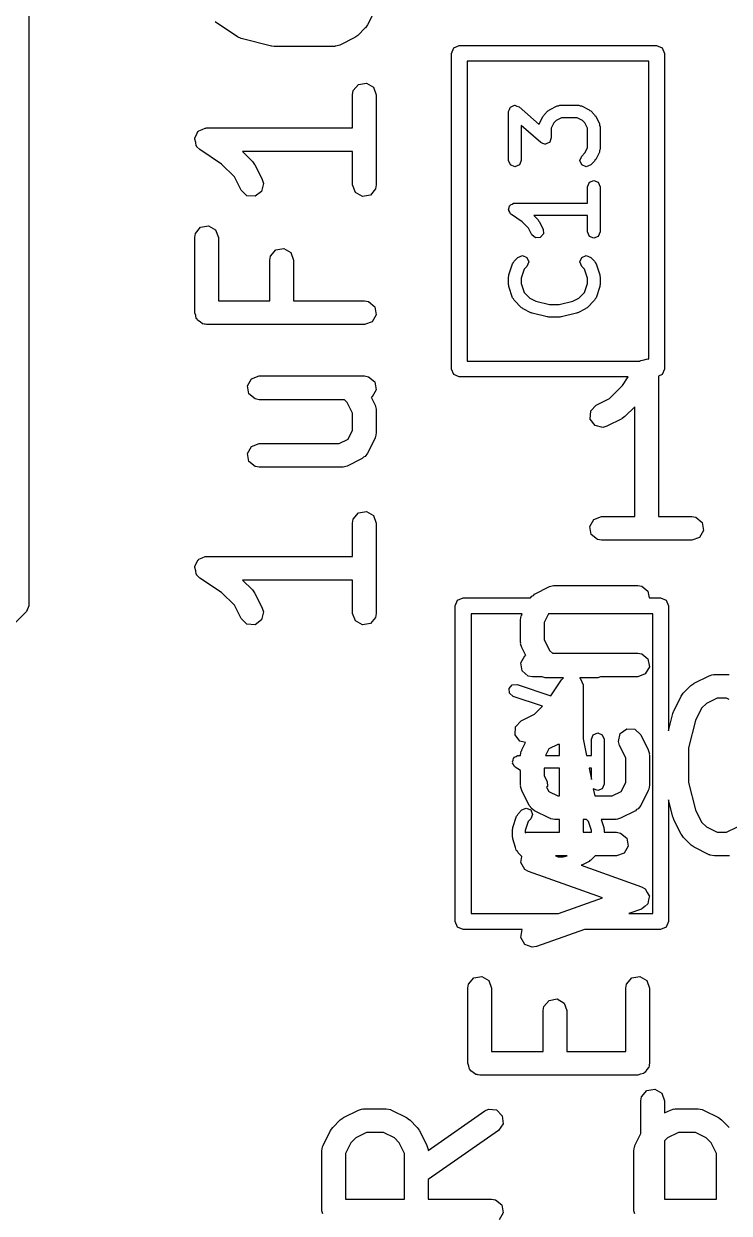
# Model space of a CAD drawing. Extents: x 1.92 to 4.61, y -4.26 to -2.08.
# Drawn here: x 2.6503 to 2.8262, y -3.4645 to -3.1678 of the extents above; entities that cross this region are included whole.
import ezdxf

# ---------------------------------------------------------------- set-up
doc = ezdxf.new("R2010")
doc.units = 0
doc.header["$MEASUREMENT"] = 0
doc.layers.add('BLACK', color=7, linetype='CONTINUOUS')

msp = doc.modelspace()

# ---------------------------------------------------------------- linework, layer by layer
at = {"layer": 'BLACK', "linetype": 'CONTINUOUS'}
for p, q in [((2.65157, -3.14606), (2.65157, -3.31299)), ((2.73787, -3.16433), (2.736, -3.16808)), ((2.70359, -3.17109), (2.69797, -3.16734)), ((2.736, -3.16808), (2.73547, -3.16879)), ((2.70361, -3.1711), (2.70359, -3.17109)), ((2.70452, -3.1715), (2.70361, -3.1711)), ((2.7328, -3.17128), (2.72905, -3.17315)), ((2.73284, -3.17123), (2.7328, -3.17128)), ((2.73357, -3.17072), (2.73284, -3.17123)), ((2.73544, -3.16885), (2.73357, -3.17072)), ((2.73547, -3.16879), (2.73544, -3.16885)), ((2.71202, -3.17337), (2.70452, -3.1715)), ((2.71215, -3.17336), (2.71202, -3.17337)), ((2.71273, -3.17346), (2.71215, -3.17336)), ((2.72773, -3.17346), (2.71273, -3.17346)), ((2.7279, -3.1734), (2.72773, -3.17346)), ((2.72807, -3.17344), (2.7279, -3.1734)), ((2.72905, -3.17315), (2.72807, -3.17344)), ((2.75689, -3.1752), (2.75747, -3.1738)), ((2.75747, -3.1738), (2.75886, -3.17323)), ((2.75886, -3.17323), (2.80807, -3.17323)), ((2.80807, -3.17323), (2.80946, -3.1738)), ((2.80946, -3.1738), (2.81004, -3.1752)), ((2.75689, -3.25394), (2.75689, -3.1752)), ((2.76083, -3.17717), (2.76083, -3.25197)), ((2.8061, -3.17717), (2.76083, -3.17717)), ((2.8061, -3.25142), (2.8061, -3.17717)), ((2.81004, -3.1752), (2.81004, -3.25394)), ((2.73245, -3.1845), (2.73375, -3.18295)), ((2.73375, -3.18295), (2.73574, -3.1826)), ((2.73574, -3.1826), (2.73749, -3.18361)), ((2.73228, -3.18551), (2.73245, -3.1845)), ((2.73228, -3.1938), (2.73228, -3.18551)), ((2.73749, -3.18361), (2.73818, -3.18551)), ((2.73818, -3.18551), (2.73818, -3.20801)), ((2.77115, -3.18973), (2.77136, -3.18921)), ((2.77136, -3.18921), (2.77154, -3.18869)), ((2.77154, -3.18869), (2.77159, -3.18866)), ((2.77159, -3.18866), (2.77161, -3.18861)), ((2.77161, -3.18861), (2.77212, -3.1884)), ((2.77212, -3.1884), (2.77262, -3.18815)), ((2.77262, -3.18815), (2.77267, -3.18817)), ((2.77267, -3.18817), (2.77272, -3.18815)), ((2.77272, -3.18815), (2.77323, -3.18836)), ((2.77323, -3.18836), (2.77376, -3.18854)), ((2.77376, -3.18854), (2.7788, -3.19295)), ((2.78122, -3.18945), (2.78139, -3.18926)), ((2.78139, -3.18926), (2.78327, -3.18832)), ((2.78327, -3.18832), (2.78363, -3.18829)), ((2.78363, -3.18829), (2.78397, -3.18815)), ((2.78397, -3.18815), (2.78866, -3.18815)), ((2.78866, -3.18815), (2.789, -3.18829)), ((2.789, -3.18829), (2.78936, -3.18832)), ((2.78936, -3.18832), (2.79124, -3.18926)), ((2.79124, -3.18926), (2.79141, -3.18945)), ((2.77115, -3.20191), (2.77115, -3.18973)), ((2.77881, -3.19277), (2.77975, -3.1909)), ((2.77975, -3.1909), (2.77995, -3.19073)), ((2.77995, -3.19073), (2.78005, -3.19049)), ((2.78005, -3.19049), (2.78098, -3.18955)), ((2.78098, -3.18955), (2.78122, -3.18945)), ((2.78303, -3.19196), (2.78245, -3.19253)), ((2.78434, -3.1913), (2.78303, -3.19196)), ((2.78829, -3.1913), (2.78434, -3.1913)), ((2.7896, -3.19196), (2.78829, -3.1913)), ((2.79018, -3.19253), (2.7896, -3.19196)), ((2.79141, -3.18945), (2.79165, -3.18955)), ((2.79165, -3.18955), (2.79258, -3.19049)), ((2.79258, -3.19049), (2.79268, -3.19073)), ((2.79268, -3.19073), (2.79288, -3.1909)), ((2.79288, -3.1909), (2.79382, -3.19277)), ((2.69338, -3.1955), (2.69372, -3.19472)), ((2.69372, -3.19472), (2.69388, -3.19464)), ((2.69388, -3.19464), (2.69396, -3.19449)), ((2.69396, -3.19449), (2.69477, -3.1942)), ((2.69477, -3.1942), (2.69553, -3.19382)), ((2.69553, -3.19382), (2.6957, -3.19386)), ((2.6957, -3.19386), (2.69586, -3.1938)), ((2.69586, -3.1938), (2.73228, -3.1938)), ((2.77918, -3.19747), (2.7743, -3.1932)), ((2.7743, -3.1932), (2.7743, -3.20191)), ((2.7788, -3.19295), (2.77881, -3.19277)), ((2.78245, -3.19253), (2.7818, -3.19385)), ((2.7818, -3.19385), (2.7818, -3.19629)), ((2.79083, -3.19385), (2.79018, -3.19253)), ((2.79083, -3.19873), (2.79083, -3.19385)), ((2.79382, -3.19277), (2.79384, -3.19314)), ((2.79384, -3.19314), (2.79398, -3.19348)), ((2.79398, -3.19348), (2.79398, -3.1991)), ((2.69291, -3.19657), (2.69298, -3.19641)), ((2.69315, -3.19739), (2.69291, -3.19657)), ((2.69295, -3.19624), (2.69338, -3.1955)), ((2.69298, -3.19641), (2.69295, -3.19624)), ((2.6933, -3.19823), (2.69315, -3.19739)), ((2.77971, -3.19765), (2.77918, -3.19747)), ((2.78022, -3.19786), (2.77971, -3.19765)), ((2.78027, -3.19784), (2.78022, -3.19786)), ((2.78033, -3.19786), (2.78027, -3.19784)), ((2.78082, -3.19761), (2.78033, -3.19786)), ((2.78133, -3.1974), (2.78082, -3.19761)), ((2.78136, -3.19735), (2.78133, -3.1974)), ((2.78141, -3.19732), (2.78136, -3.19735)), ((2.78158, -3.1968), (2.78141, -3.19732)), ((2.7818, -3.19629), (2.78158, -3.1968)), ((2.69343, -3.19834), (2.6933, -3.19823)), ((2.69348, -3.19851), (2.69343, -3.19834)), ((2.69422, -3.19921), (2.69348, -3.19851)), ((2.6996, -3.2028), (2.69422, -3.19921)), ((2.73228, -3.19971), (2.70486, -3.19971)), ((2.70486, -3.19971), (2.70732, -3.20217)), ((2.73228, -3.20801), (2.73228, -3.19971)), ((2.78896, -3.20191), (2.78942, -3.2008)), ((2.78942, -3.2008), (2.79018, -3.20004)), ((2.79018, -3.20004), (2.79083, -3.19873)), ((2.79382, -3.1998), (2.79288, -3.20168)), ((2.79384, -3.19944), (2.79382, -3.1998)), ((2.79398, -3.1991), (2.79384, -3.19944)), ((2.70281, -3.206), (2.6996, -3.2028)), ((2.70732, -3.20217), (2.70783, -3.20289)), ((2.70783, -3.20289), (2.70787, -3.20294)), ((2.70787, -3.20294), (2.70975, -3.20668)), ((2.77161, -3.20303), (2.77115, -3.20191)), ((2.77272, -3.20349), (2.77161, -3.20303)), ((2.77384, -3.20303), (2.77272, -3.20349)), ((2.7743, -3.20191), (2.77384, -3.20303)), ((2.78942, -3.20303), (2.78896, -3.20191)), ((2.79053, -3.20349), (2.78942, -3.20303)), ((2.79165, -3.20303), (2.79053, -3.20349)), ((2.79258, -3.20209), (2.79165, -3.20303)), ((2.79268, -3.20185), (2.79258, -3.20209)), ((2.79288, -3.20168), (2.79268, -3.20185)), ((2.70447, -3.20933), (2.70281, -3.206)), ((2.70975, -3.20668), (2.71004, -3.20767)), ((2.79129, -3.20736), (2.79241, -3.2069)), ((2.79241, -3.2069), (2.79352, -3.20736)), ((2.70593, -3.21071), (2.70447, -3.20933)), ((2.70957, -3.20963), (2.70795, -3.21084)), ((2.71004, -3.20767), (2.70957, -3.20963)), ((2.73297, -3.2099), (2.73228, -3.20801)), ((2.73472, -3.21091), (2.73297, -3.2099)), ((2.738, -3.20902), (2.73671, -3.21056)), ((2.73818, -3.20801), (2.738, -3.20902)), ((2.79083, -3.20847), (2.79129, -3.20736)), ((2.79083, -3.21252), (2.79083, -3.20847)), ((2.79352, -3.20736), (2.79398, -3.20847)), ((2.79398, -3.20847), (2.79398, -3.21972)), ((2.70795, -3.21084), (2.70593, -3.21071)), ((2.73671, -3.21056), (2.73472, -3.21091)), ((2.77155, -3.21313), (2.77161, -3.21298)), ((2.77161, -3.21298), (2.77203, -3.21281)), ((2.77203, -3.21281), (2.77241, -3.21255)), ((2.77241, -3.21255), (2.77257, -3.21259)), ((2.77257, -3.21259), (2.77272, -3.21252)), ((2.77272, -3.21252), (2.79083, -3.21252)), ((2.77115, -3.2141), (2.77132, -3.21367)), ((2.77121, -3.21425), (2.77115, -3.2141)), ((2.77118, -3.21441), (2.77121, -3.21425)), ((2.77143, -3.21479), (2.77118, -3.21441)), ((2.77132, -3.21367), (2.77141, -3.21322)), ((2.77141, -3.21322), (2.77155, -3.21313)), ((2.77161, -3.21521), (2.77143, -3.21479)), ((2.77176, -3.21527), (2.77161, -3.21521)), ((2.77185, -3.21541), (2.77176, -3.21527)), ((2.77453, -3.2172), (2.77185, -3.21541)), ((2.79083, -3.21567), (2.77746, -3.21567)), ((2.77746, -3.21567), (2.77852, -3.21673)), ((2.79083, -3.21972), (2.79083, -3.21567)), ((2.69308, -3.22012), (2.69438, -3.21857)), ((2.69438, -3.21857), (2.69637, -3.21822)), ((2.69637, -3.21822), (2.69812, -3.21923)), ((2.77612, -3.21878), (2.77453, -3.2172)), ((2.77694, -3.22043), (2.77612, -3.21878)), ((2.77852, -3.21673), (2.77862, -3.21697)), ((2.77862, -3.21697), (2.77882, -3.21714)), ((2.77882, -3.21714), (2.77976, -3.21902)), ((2.69291, -3.22113), (2.69308, -3.22012)), ((2.69291, -3.23988), (2.69291, -3.22113)), ((2.69812, -3.21923), (2.69881, -3.22113)), ((2.69881, -3.22113), (2.69881, -3.23692)), ((2.77785, -3.22122), (2.77694, -3.22043)), ((2.77905, -3.22113), (2.77785, -3.22122)), ((2.77984, -3.22022), (2.77905, -3.22113)), ((2.77976, -3.21902), (2.77984, -3.22022)), ((2.79129, -3.22084), (2.79083, -3.21972)), ((2.79241, -3.2213), (2.79129, -3.22084)), ((2.79352, -3.22084), (2.79241, -3.2213)), ((2.79398, -3.21972), (2.79352, -3.22084)), ((2.71183, -3.22574), (2.71313, -3.2242)), ((2.71313, -3.2242), (2.71512, -3.22384)), ((2.71512, -3.22384), (2.71687, -3.22485)), ((2.71687, -3.22485), (2.71756, -3.22675)), ((2.71165, -3.22675), (2.71183, -3.22574)), ((2.71165, -3.23692), (2.71165, -3.22675)), ((2.71756, -3.22675), (2.71756, -3.23692)), ((2.77123, -3.23047), (2.77217, -3.22766)), ((2.77217, -3.22766), (2.77241, -3.22738)), ((2.77241, -3.22738), (2.77255, -3.22705)), ((2.77255, -3.22705), (2.77348, -3.22611)), ((2.77348, -3.22611), (2.7746, -3.22565)), ((2.7746, -3.22565), (2.77571, -3.22611)), ((2.77571, -3.22611), (2.77617, -3.22722)), ((2.77617, -3.22722), (2.77571, -3.22834)), ((2.78896, -3.22722), (2.78942, -3.22611)), ((2.78942, -3.22834), (2.78896, -3.22722)), ((2.78942, -3.22611), (2.79053, -3.22565)), ((2.79053, -3.22565), (2.79165, -3.22611)), ((2.79165, -3.22611), (2.79258, -3.22705)), ((2.79258, -3.22705), (2.79272, -3.22738)), ((2.79272, -3.22738), (2.79296, -3.22766)), ((2.79296, -3.22766), (2.7939, -3.23047)), ((2.77115, -3.23097), (2.77125, -3.23073)), ((2.77125, -3.23073), (2.77123, -3.23047)), ((2.77504, -3.22901), (2.7743, -3.23123)), ((2.77571, -3.22834), (2.77504, -3.22901)), ((2.79009, -3.22901), (2.78942, -3.22834)), ((2.79083, -3.23123), (2.79009, -3.22901)), ((2.7939, -3.23047), (2.79388, -3.23073)), ((2.79388, -3.23073), (2.79398, -3.23097)), ((2.77115, -3.23285), (2.77115, -3.23097)), ((2.77125, -3.23309), (2.77115, -3.23285)), ((2.77123, -3.23334), (2.77125, -3.23309)), ((2.77217, -3.23616), (2.77123, -3.23334)), ((2.7743, -3.23123), (2.7743, -3.23259)), ((2.7743, -3.23259), (2.77504, -3.23481)), ((2.79009, -3.23481), (2.79083, -3.23259)), ((2.79083, -3.23259), (2.79083, -3.23123)), ((2.7939, -3.23334), (2.79296, -3.23616)), ((2.79398, -3.23285), (2.79388, -3.23309)), ((2.79388, -3.23309), (2.7939, -3.23334)), ((2.79398, -3.23097), (2.79398, -3.23285)), ((2.77241, -3.23643), (2.77217, -3.23616)), ((2.77255, -3.23677), (2.77241, -3.23643)), ((2.77504, -3.23481), (2.77647, -3.23624)), ((2.77647, -3.23624), (2.77796, -3.23698)), ((2.78717, -3.23698), (2.78866, -3.23624)), ((2.78866, -3.23624), (2.79009, -3.23481)), ((2.79272, -3.23643), (2.79258, -3.23677)), ((2.79296, -3.23616), (2.79272, -3.23643)), ((2.69881, -3.23692), (2.71165, -3.23692)), ((2.71756, -3.23692), (2.73523, -3.23692)), ((2.73523, -3.23692), (2.73624, -3.2371)), ((2.73624, -3.2371), (2.73779, -3.2384)), ((2.73779, -3.2384), (2.73814, -3.24039)), ((2.77442, -3.23865), (2.77255, -3.23677)), ((2.77466, -3.23875), (2.77442, -3.23865)), ((2.77483, -3.23894), (2.77466, -3.23875)), ((2.77671, -3.23988), (2.77483, -3.23894)), ((2.77796, -3.23698), (2.78135, -3.23783)), ((2.78135, -3.23783), (2.78378, -3.23783)), ((2.78378, -3.23783), (2.78717, -3.23698)), ((2.7903, -3.23894), (2.78842, -3.23988)), ((2.79047, -3.23875), (2.7903, -3.23894)), ((2.79071, -3.23865), (2.79047, -3.23875)), ((2.79258, -3.23677), (2.79071, -3.23865)), ((2.69317, -3.2406), (2.69291, -3.23988)), ((2.6933, -3.24135), (2.69317, -3.2406)), ((2.69351, -3.24152), (2.6933, -3.24135)), ((2.6936, -3.24177), (2.69351, -3.24152)), ((2.69426, -3.24216), (2.6936, -3.24177)), ((2.69485, -3.24265), (2.69426, -3.24216)), ((2.69523, -3.24272), (2.69485, -3.24265)), ((2.73713, -3.24214), (2.73523, -3.24283)), ((2.73814, -3.24039), (2.73713, -3.24214)), ((2.77688, -3.23989), (2.77671, -3.23988)), ((2.77703, -3.24), (2.77688, -3.23989)), ((2.78078, -3.24094), (2.77703, -3.24)), ((2.78097, -3.24091), (2.78078, -3.24094)), ((2.78116, -3.24098), (2.78097, -3.24091)), ((2.78397, -3.24098), (2.78116, -3.24098)), ((2.78416, -3.24091), (2.78397, -3.24098)), ((2.78435, -3.24094), (2.78416, -3.24091)), ((2.7881, -3.24), (2.78435, -3.24094)), ((2.78825, -3.23989), (2.7881, -3.24)), ((2.78842, -3.23988), (2.78825, -3.23989)), ((2.69535, -3.24278), (2.69523, -3.24272)), ((2.69548, -3.24276), (2.69535, -3.24278)), ((2.69586, -3.24283), (2.69548, -3.24276)), ((2.73523, -3.24283), (2.69586, -3.24283)), ((2.80495, -3.25162), (2.80578, -3.25138)), ((2.80578, -3.25138), (2.80593, -3.25145)), ((2.80593, -3.25145), (2.8061, -3.25142)), ((2.8061, -3.25142), (2.8061, -3.25142)), ((2.75747, -3.25533), (2.75689, -3.25394)), ((2.76083, -3.25197), (2.80382, -3.25197)), ((2.80382, -3.25197), (2.80384, -3.25194)), ((2.80384, -3.25194), (2.804, -3.2519)), ((2.804, -3.2519), (2.80411, -3.25177)), ((2.80411, -3.25177), (2.80495, -3.25162)), ((2.81004, -3.25394), (2.80946, -3.25533)), ((2.70607, -3.25811), (2.70708, -3.25636)), ((2.70708, -3.25636), (2.70898, -3.25567)), ((2.70898, -3.25567), (2.73523, -3.25567)), ((2.73523, -3.25567), (2.73624, -3.25585)), ((2.73624, -3.25585), (2.73779, -3.25715)), ((2.73779, -3.25715), (2.73814, -3.25914)), ((2.75886, -3.25591), (2.75747, -3.25533)), ((2.80098, -3.25591), (2.75886, -3.25591)), ((2.79954, -3.25807), (2.80098, -3.25591)), ((2.80946, -3.25533), (2.80854, -3.25571)), ((2.80854, -3.25571), (2.80854, -3.29074)), ((2.70643, -3.2601), (2.70607, -3.25811)), ((2.70797, -3.2614), (2.70643, -3.2601)), ((2.73814, -3.25914), (2.73713, -3.26089)), ((2.79634, -3.26127), (2.79954, -3.25807)), ((2.70898, -3.26158), (2.70797, -3.2614)), ((2.73026, -3.26158), (2.70898, -3.26158)), ((2.73093, -3.26225), (2.73026, -3.26158)), ((2.73228, -3.26495), (2.73093, -3.26225)), ((2.73713, -3.26089), (2.73689, -3.26097)), ((2.73689, -3.26097), (2.73787, -3.26293)), ((2.73787, -3.26293), (2.73816, -3.26391)), ((2.79163, -3.2644), (2.79302, -3.26293)), ((2.79302, -3.26293), (2.79634, -3.26127)), ((2.80263, -3.26333), (2.80018, -3.26579)), ((2.80263, -3.29074), (2.80263, -3.26333)), ((2.73228, -3.26918), (2.73228, -3.26495)), ((2.73816, -3.26391), (2.73812, -3.26408)), ((2.73812, -3.26408), (2.73818, -3.26425)), ((2.73818, -3.26425), (2.73818, -3.26987)), ((2.79151, -3.26641), (2.79163, -3.2644)), ((2.79941, -3.26634), (2.79566, -3.26821)), ((2.79945, -3.26629), (2.79941, -3.26634)), ((2.80018, -3.26579), (2.79945, -3.26629)), ((2.73115, -3.27142), (2.73228, -3.26918)), ((2.79271, -3.26804), (2.79151, -3.26641)), ((2.79468, -3.26851), (2.79271, -3.26804)), ((2.79566, -3.26821), (2.79468, -3.26851)), ((2.72891, -3.27254), (2.73115, -3.27142)), ((2.73787, -3.27119), (2.736, -3.27494)), ((2.73789, -3.27102), (2.73787, -3.27119)), ((2.738, -3.27088), (2.73789, -3.27102)), ((2.73818, -3.26987), (2.738, -3.27088)), ((2.70607, -3.27498), (2.70708, -3.27323)), ((2.70643, -3.27697), (2.70607, -3.27498)), ((2.70708, -3.27323), (2.70898, -3.27254)), ((2.70898, -3.27254), (2.72891, -3.27254)), ((2.736, -3.27494), (2.73538, -3.27577)), ((2.70797, -3.27827), (2.70643, -3.27697)), ((2.70898, -3.27845), (2.70797, -3.27827)), ((2.73093, -3.27814), (2.72994, -3.27843)), ((2.73467, -3.27626), (2.73093, -3.27814)), ((2.73498, -3.27594), (2.73467, -3.27626)), ((2.73538, -3.27577), (2.73498, -3.27594)), ((2.7296, -3.27845), (2.70898, -3.27845)), ((2.72977, -3.27839), (2.7296, -3.27845)), ((2.72994, -3.27843), (2.72977, -3.27839)), ((2.73245, -3.29136), (2.73375, -3.28981)), ((2.73375, -3.28981), (2.73574, -3.28946)), ((2.73574, -3.28946), (2.73749, -3.29047)), ((2.73228, -3.29237), (2.73245, -3.29136)), ((2.73228, -3.30067), (2.73228, -3.29237)), ((2.73749, -3.29047), (2.73818, -3.29237)), ((2.73818, -3.29237), (2.73818, -3.31487)), ((2.79143, -3.29318), (2.79244, -3.29143)), ((2.79244, -3.29143), (2.79434, -3.29074)), ((2.79434, -3.29074), (2.80263, -3.29074)), ((2.80854, -3.29074), (2.81684, -3.29074)), ((2.81684, -3.29074), (2.81785, -3.29092)), ((2.81785, -3.29092), (2.81939, -3.29222)), ((2.81939, -3.29222), (2.81974, -3.29421)), ((2.79178, -3.29517), (2.79143, -3.29318)), ((2.79333, -3.29647), (2.79178, -3.29517)), ((2.81873, -3.29596), (2.81684, -3.29665)), ((2.81974, -3.29421), (2.81873, -3.29596)), ((2.79434, -3.29665), (2.79333, -3.29647)), ((2.81684, -3.29665), (2.79434, -3.29665)), ((2.69338, -3.30236), (2.69372, -3.30158)), ((2.69372, -3.30158), (2.69388, -3.3015)), ((2.69388, -3.3015), (2.69396, -3.30136)), ((2.69396, -3.30136), (2.69477, -3.30106)), ((2.69477, -3.30106), (2.69553, -3.30068)), ((2.69553, -3.30068), (2.6957, -3.30072)), ((2.6957, -3.30072), (2.69586, -3.30067)), ((2.69586, -3.30067), (2.73228, -3.30067)), ((2.69291, -3.30343), (2.69298, -3.30327)), ((2.69315, -3.30425), (2.69291, -3.30343)), ((2.69295, -3.30311), (2.69338, -3.30236)), ((2.69298, -3.30327), (2.69295, -3.30311)), ((2.6933, -3.30509), (2.69315, -3.30425)), ((2.69343, -3.3052), (2.6933, -3.30509)), ((2.69348, -3.30537), (2.69343, -3.3052)), ((2.69422, -3.30608), (2.69348, -3.30537)), ((2.6996, -3.30966), (2.69422, -3.30608)), ((2.73228, -3.30657), (2.70486, -3.30657)), ((2.70486, -3.30657), (2.70732, -3.30903)), ((2.73228, -3.31487), (2.73228, -3.30657)), ((2.7814, -3.30821), (2.78238, -3.30792)), ((2.78238, -3.30792), (2.78255, -3.30796)), ((2.78255, -3.30796), (2.78272, -3.3079)), ((2.78272, -3.3079), (2.80334, -3.3079)), ((2.80334, -3.3079), (2.80435, -3.30808)), ((2.70281, -3.31287), (2.6996, -3.30966)), ((2.70732, -3.30903), (2.70783, -3.30975)), ((2.70783, -3.30975), (2.70787, -3.3098)), ((2.70787, -3.3098), (2.70975, -3.31355)), ((2.77661, -3.31102), (2.77694, -3.31059)), ((2.77694, -3.31059), (2.77734, -3.31041)), ((2.77734, -3.31041), (2.77765, -3.31009)), ((2.77765, -3.31009), (2.7814, -3.30821)), ((2.80435, -3.30808), (2.8059, -3.30938)), ((2.8059, -3.30938), (2.80619, -3.31102)), ((2.65157, -3.31299), (2.651, -3.31438)), ((2.70447, -3.31619), (2.70281, -3.31287)), ((2.70975, -3.31355), (2.71004, -3.31453)), ((2.75787, -3.31299), (2.75845, -3.3116)), ((2.75787, -3.39173), (2.75787, -3.31299)), ((2.75845, -3.3116), (2.75984, -3.31102)), ((2.75984, -3.31102), (2.77661, -3.31102)), ((2.80619, -3.31102), (2.80906, -3.31102)), ((2.80906, -3.31102), (2.81045, -3.3116)), ((2.81045, -3.3116), (2.81102, -3.31299)), ((2.81102, -3.31299), (2.81102, -3.34414)), ((2.651, -3.31438), (2.61163, -3.35375)), ((2.70593, -3.31758), (2.70447, -3.31619)), ((2.70957, -3.31649), (2.70795, -3.3177)), ((2.71004, -3.31453), (2.70957, -3.31649)), ((2.73297, -3.31676), (2.73228, -3.31487)), ((2.73472, -3.31777), (2.73297, -3.31676)), ((2.738, -3.31588), (2.73671, -3.31742)), ((2.73818, -3.31487), (2.738, -3.31588)), ((2.76181, -3.31496), (2.76181, -3.38976)), ((2.77455, -3.31496), (2.76181, -3.31496)), ((2.77414, -3.31648), (2.77432, -3.31547)), ((2.77414, -3.3221), (2.77414, -3.31648)), ((2.77432, -3.31547), (2.77443, -3.31533)), ((2.77443, -3.31533), (2.77445, -3.31516)), ((2.77445, -3.31516), (2.77455, -3.31496)), ((2.78115, -3.31496), (2.78005, -3.31718)), ((2.80709, -3.31496), (2.78115, -3.31496)), ((2.80709, -3.38976), (2.80709, -3.31496)), ((2.70795, -3.3177), (2.70593, -3.31758)), ((2.73671, -3.31742), (2.73472, -3.31777)), ((2.78005, -3.31718), (2.78005, -3.32141)), ((2.7742, -3.32227), (2.77414, -3.3221)), ((2.77416, -3.32244), (2.7742, -3.32227)), ((2.77445, -3.32342), (2.77416, -3.32244)), ((2.78005, -3.32141), (2.78139, -3.3241)), ((2.77418, -3.32721), (2.77519, -3.32547)), ((2.77543, -3.32538), (2.77445, -3.32342)), ((2.77519, -3.32547), (2.77543, -3.32538)), ((2.78139, -3.3241), (2.78207, -3.32477)), ((2.78207, -3.32477), (2.80334, -3.32477)), ((2.80334, -3.32477), (2.80435, -3.32495)), ((2.80435, -3.32495), (2.8059, -3.32625)), ((2.77454, -3.3292), (2.77418, -3.32721)), ((2.80625, -3.32824), (2.80524, -3.32999)), ((2.8059, -3.32625), (2.80625, -3.32824)), ((2.77608, -3.3305), (2.77454, -3.3292)), ((2.77709, -3.33068), (2.77608, -3.3305)), ((2.77957, -3.33068), (2.77709, -3.33068)), ((2.78027, -3.33097), (2.77957, -3.33068)), ((2.78482, -3.33097), (2.78027, -3.33097)), ((2.78173, -3.33541), (2.78438, -3.33143)), ((2.78438, -3.33143), (2.78482, -3.33097)), ((2.79339, -3.33097), (2.7889, -3.33097)), ((2.7889, -3.33097), (2.78895, -3.33108)), ((2.78895, -3.33108), (2.7891, -3.33117)), ((2.7891, -3.33117), (2.78939, -3.33197)), ((2.79409, -3.33068), (2.79339, -3.33097)), ((2.80334, -3.33068), (2.79409, -3.33068)), ((2.80524, -3.32999), (2.80334, -3.33068)), ((2.81739, -3.3323), (2.82114, -3.33042)), ((2.82114, -3.33042), (2.82212, -3.33013)), ((2.82212, -3.33013), (2.82229, -3.33017)), ((2.82229, -3.33017), (2.82246, -3.33011)), ((2.82246, -3.33011), (2.82617, -3.33011)), ((2.77128, -3.33359), (2.77207, -3.33267)), ((2.77136, -3.33479), (2.77128, -3.33359)), ((2.77207, -3.33267), (2.77327, -3.33259)), ((2.77327, -3.33259), (2.78173, -3.33541)), ((2.78939, -3.33197), (2.78977, -3.33274)), ((2.78977, -3.33274), (2.78973, -3.3329)), ((2.78973, -3.3329), (2.78979, -3.33306)), ((2.78979, -3.33306), (2.78979, -3.34617)), ((2.81475, -3.33473), (2.81662, -3.33285)), ((2.81662, -3.33285), (2.81735, -3.33234)), ((2.81735, -3.33234), (2.81739, -3.3323)), ((2.77227, -3.33558), (2.77136, -3.33479)), ((2.77959, -3.33802), (2.77227, -3.33558)), ((2.81232, -3.33924), (2.81419, -3.33549)), ((2.81419, -3.33549), (2.81472, -3.33478)), ((2.81472, -3.33478), (2.81475, -3.33473)), ((2.82046, -3.33737), (2.81926, -3.33856)), ((2.82316, -3.33602), (2.82046, -3.33737)), ((2.82551, -3.33602), (2.82316, -3.33602)), ((2.82617, -3.33635), (2.82551, -3.33602)), ((2.77427, -3.34167), (2.77759, -3.34001)), ((2.77759, -3.34001), (2.77959, -3.33802)), ((2.81102, -3.34414), (2.8121, -3.33985)), ((2.8121, -3.33985), (2.8123, -3.33938)), ((2.8123, -3.33938), (2.81232, -3.33924)), ((2.81926, -3.33856), (2.81775, -3.34159)), ((2.77276, -3.34515), (2.77288, -3.34314)), ((2.77288, -3.34314), (2.77427, -3.34167)), ((2.81775, -3.34159), (2.81604, -3.34843)), ((2.77396, -3.34678), (2.77276, -3.34515)), ((2.78979, -3.34617), (2.79062, -3.35032)), ((2.79182, -3.34627), (2.79228, -3.34516)), ((2.79182, -3.35032), (2.79182, -3.34627)), ((2.79228, -3.34516), (2.79339, -3.34469)), ((2.79339, -3.34469), (2.79451, -3.34516)), ((2.79451, -3.34516), (2.79497, -3.34627)), ((2.79497, -3.34627), (2.79497, -3.35752)), ((2.79853, -3.34681), (2.799, -3.34485)), ((2.799, -3.34485), (2.80062, -3.34365)), ((2.80062, -3.34365), (2.80264, -3.34377)), ((2.80264, -3.34377), (2.80411, -3.34515)), ((2.80411, -3.34515), (2.80598, -3.3489)), ((2.77535, -3.34711), (2.77396, -3.34678)), ((2.77414, -3.35022), (2.77432, -3.34922)), ((2.77432, -3.34922), (2.77443, -3.34908)), ((2.77443, -3.34908), (2.77445, -3.3489)), ((2.77445, -3.3489), (2.77535, -3.34711)), ((2.78117, -3.34868), (2.78035, -3.35032)), ((2.78341, -3.34755), (2.78117, -3.34868)), ((2.78389, -3.34755), (2.78341, -3.34755)), ((2.78389, -3.35032), (2.78389, -3.34755)), ((2.79882, -3.3478), (2.79853, -3.34681)), ((2.80039, -3.35092), (2.79882, -3.3478)), ((2.80598, -3.3489), (2.80627, -3.34989)), ((2.81604, -3.34843), (2.81604, -3.35707)), ((2.77213, -3.35189), (2.77231, -3.35147)), ((2.77219, -3.35204), (2.77213, -3.35189)), ((2.77216, -3.3522), (2.77219, -3.35204)), ((2.77242, -3.35258), (2.77216, -3.3522)), ((2.77231, -3.35147), (2.7724, -3.35102)), ((2.7724, -3.35102), (2.77253, -3.35093)), ((2.77253, -3.35093), (2.77259, -3.35078)), ((2.77259, -3.35078), (2.77302, -3.3506)), ((2.77302, -3.3506), (2.7734, -3.35035)), ((2.7734, -3.35035), (2.77356, -3.35038)), ((2.77356, -3.35038), (2.77371, -3.35032)), ((2.77371, -3.35032), (2.77414, -3.35032)), ((2.77414, -3.35032), (2.77414, -3.35022)), ((2.78035, -3.35032), (2.78389, -3.35032)), ((2.79062, -3.35032), (2.79182, -3.35032)), ((2.80039, -3.35703), (2.80039, -3.35092)), ((2.80627, -3.34989), (2.80623, -3.35006)), ((2.80623, -3.35006), (2.80629, -3.35022)), ((2.80629, -3.35022), (2.80629, -3.35772)), ((2.77259, -3.35301), (2.77242, -3.35258)), ((2.77274, -3.35307), (2.77259, -3.35301)), ((2.77283, -3.3532), (2.77274, -3.35307)), ((2.77414, -3.35407), (2.77283, -3.3532)), ((2.77414, -3.35772), (2.77414, -3.35407)), ((2.78389, -3.35347), (2.78005, -3.35347)), ((2.78005, -3.35347), (2.78005, -3.35543)), ((2.78389, -3.3604), (2.78389, -3.35347)), ((2.79182, -3.35347), (2.79125, -3.35347)), ((2.79125, -3.35347), (2.79182, -3.3563)), ((2.79182, -3.3563), (2.79182, -3.35347)), ((2.7742, -3.35789), (2.77414, -3.35772)), ((2.77416, -3.35806), (2.7742, -3.35789)), ((2.77445, -3.35904), (2.77416, -3.35806)), ((2.78005, -3.35543), (2.78074, -3.35681)), ((2.78082, -3.35802), (2.78064, -3.35822)), ((2.78064, -3.35822), (2.78117, -3.35927)), ((2.78074, -3.35681), (2.78082, -3.35802)), ((2.79497, -3.35752), (2.79451, -3.35863)), ((2.79926, -3.35927), (2.80039, -3.35703)), ((2.80629, -3.35772), (2.80611, -3.35873)), ((2.81604, -3.35707), (2.81775, -3.3639)), ((2.77633, -3.36279), (2.77445, -3.35904)), ((2.78117, -3.35927), (2.78341, -3.3604)), ((2.78341, -3.3604), (2.78389, -3.3604)), ((2.79339, -3.35909), (2.79228, -3.35863)), ((2.79228, -3.35863), (2.79264, -3.3604)), ((2.79264, -3.3604), (2.79702, -3.3604)), ((2.79451, -3.35863), (2.79339, -3.35909)), ((2.79702, -3.3604), (2.79926, -3.35927)), ((2.80598, -3.35904), (2.80411, -3.36279)), ((2.806, -3.35887), (2.80598, -3.35904)), ((2.80611, -3.35873), (2.806, -3.35887)), ((2.77353, -3.36484), (2.77447, -3.3639)), ((2.77447, -3.3639), (2.77558, -3.36344)), ((2.77558, -3.36344), (2.77669, -3.3639)), ((2.77665, -3.3631), (2.77633, -3.36279)), ((2.77682, -3.3635), (2.77665, -3.3631)), ((2.77669, -3.3639), (2.77716, -3.36502)), ((2.77765, -3.36411), (2.77682, -3.3635)), ((2.7814, -3.36599), (2.77765, -3.36411)), ((2.80279, -3.36411), (2.79904, -3.36599)), ((2.80309, -3.36379), (2.80279, -3.36411)), ((2.80349, -3.36362), (2.80309, -3.36379)), ((2.80411, -3.36279), (2.80349, -3.36362)), ((2.8121, -3.36565), (2.81102, -3.36136)), ((2.81102, -3.36136), (2.81102, -3.39173)), ((2.81775, -3.3639), (2.81926, -3.36694)), ((2.77221, -3.36827), (2.77315, -3.36546)), ((2.77315, -3.36546), (2.77339, -3.36518)), ((2.77339, -3.36518), (2.77353, -3.36484)), ((2.77602, -3.3668), (2.77528, -3.36902)), ((2.77669, -3.36613), (2.77602, -3.3668)), ((2.77716, -3.36502), (2.77669, -3.36613)), ((2.78157, -3.36601), (2.7814, -3.36599)), ((2.78171, -3.36612), (2.78157, -3.36601)), ((2.78272, -3.3663), (2.78171, -3.36612)), ((2.78389, -3.3663), (2.78272, -3.3663)), ((2.78389, -3.36948), (2.78389, -3.3663)), ((2.78979, -3.3663), (2.78979, -3.36948)), ((2.79057, -3.3663), (2.78979, -3.3663)), ((2.79108, -3.3668), (2.79057, -3.3663)), ((2.79182, -3.36902), (2.79108, -3.3668)), ((2.79771, -3.3663), (2.79423, -3.3663)), ((2.79423, -3.3663), (2.79489, -3.36827)), ((2.79788, -3.36624), (2.79771, -3.3663)), ((2.79805, -3.36628), (2.79788, -3.36624)), ((2.79904, -3.36599), (2.79805, -3.36628)), ((2.81217, -3.36577), (2.8121, -3.36565)), ((2.81232, -3.36626), (2.81217, -3.36577)), ((2.81419, -3.37), (2.81232, -3.36626)), ((2.81926, -3.36694), (2.82046, -3.36813)), ((2.77213, -3.36877), (2.77223, -3.36853)), ((2.77213, -3.37064), (2.77213, -3.36877)), ((2.77223, -3.36853), (2.77221, -3.36827)), ((2.77528, -3.36902), (2.77528, -3.36959)), ((2.77528, -3.36959), (2.77559, -3.36948)), ((2.77559, -3.36948), (2.78389, -3.36948)), ((2.78979, -3.36948), (2.79182, -3.36948)), ((2.79182, -3.36948), (2.79182, -3.36902)), ((2.79489, -3.36827), (2.79487, -3.36853)), ((2.79487, -3.36853), (2.79497, -3.36877)), ((2.79497, -3.36877), (2.79497, -3.36948)), ((2.79497, -3.36948), (2.79809, -3.36948)), ((2.79809, -3.36948), (2.7991, -3.36966)), ((2.7991, -3.36966), (2.80064, -3.37096)), ((2.81424, -3.37005), (2.81419, -3.37)), ((2.81475, -3.37077), (2.81424, -3.37005)), ((2.82046, -3.36813), (2.82316, -3.36948)), ((2.82316, -3.36948), (2.82551, -3.36948)), ((2.82551, -3.36948), (2.82821, -3.36813)), ((2.77223, -3.37088), (2.77213, -3.37064)), ((2.77221, -3.37114), (2.77223, -3.37088)), ((2.77292, -3.37325), (2.77221, -3.37114)), ((2.801, -3.37295), (2.79999, -3.3747)), ((2.80064, -3.37096), (2.801, -3.37295)), ((2.81662, -3.37265), (2.81475, -3.37077)), ((2.81668, -3.37267), (2.81662, -3.37265)), ((2.81739, -3.3732), (2.81668, -3.37267)), ((2.82114, -3.37507), (2.81739, -3.3732)), ((2.77303, -3.37391), (2.77292, -3.37325)), ((2.77333, -3.37416), (2.77303, -3.37391)), ((2.77339, -3.37423), (2.77333, -3.37416)), ((2.77353, -3.37457), (2.77339, -3.37423)), ((2.77445, -3.37548), (2.77353, -3.37457)), ((2.77419, -3.377), (2.77445, -3.37548)), ((2.78283, -3.37539), (2.78351, -3.37563)), ((2.78573, -3.37539), (2.78283, -3.37539)), ((2.78351, -3.37563), (2.78476, -3.37563)), ((2.78476, -3.37563), (2.78573, -3.37539)), ((2.79275, -3.37539), (2.79169, -3.37644)), ((2.79809, -3.37539), (2.79275, -3.37539)), ((2.79999, -3.3747), (2.79809, -3.37539)), ((2.82131, -3.37509), (2.82114, -3.37507)), ((2.82145, -3.37521), (2.82131, -3.37509)), ((2.82246, -3.37539), (2.82145, -3.37521)), ((2.82621, -3.37539), (2.82246, -3.37539)), ((2.77521, -3.37874), (2.77419, -3.377)), ((2.7761, -3.37925), (2.77521, -3.37874)), ((2.78941, -3.37767), (2.78927, -3.37768)), ((2.78927, -3.37768), (2.80433, -3.38306)), ((2.79128, -3.37674), (2.78941, -3.37767)), ((2.79145, -3.37654), (2.79128, -3.37674)), ((2.79169, -3.37644), (2.79145, -3.37654)), ((2.79456, -3.38585), (2.7761, -3.37925)), ((2.80433, -3.38306), (2.80522, -3.38357)), ((2.80522, -3.38357), (2.80523, -3.38359)), ((2.80523, -3.38359), (2.80525, -3.3836)), ((2.80525, -3.3836), (2.80574, -3.38446)), ((2.80574, -3.38446), (2.80624, -3.38532)), ((2.78359, -3.38976), (2.79456, -3.38585)), ((2.80512, -3.38797), (2.80437, -3.38861)), ((2.80589, -3.38734), (2.80512, -3.38797)), ((2.80591, -3.38731), (2.80589, -3.38732)), ((2.80589, -3.38732), (2.80589, -3.38734)), ((2.80607, -3.38633), (2.80591, -3.38731)), ((2.80625, -3.38535), (2.80607, -3.38633)), ((2.80624, -3.38532), (2.80624, -3.38533)), ((2.80624, -3.38533), (2.80625, -3.38535)), ((2.76181, -3.38976), (2.78359, -3.38976)), ((2.80433, -3.38863), (2.80115, -3.38976)), ((2.80115, -3.38976), (2.80709, -3.38976)), ((2.80435, -3.38861), (2.80433, -3.38863)), ((2.80437, -3.38861), (2.80435, -3.38861)), ((2.75845, -3.39312), (2.75787, -3.39173)), ((2.75984, -3.3937), (2.75845, -3.39312)), ((2.77458, -3.3937), (2.75984, -3.3937)), ((2.77418, -3.39571), (2.77454, -3.39373)), ((2.77454, -3.39373), (2.77458, -3.3937)), ((2.79012, -3.3937), (2.77809, -3.398)), ((2.80906, -3.3937), (2.79012, -3.3937)), ((2.81045, -3.39312), (2.80906, -3.3937)), ((2.81102, -3.39173), (2.81045, -3.39312)), ((2.77518, -3.39747), (2.77418, -3.39571)), ((2.77707, -3.39817), (2.77518, -3.39747)), ((2.77809, -3.398), (2.77707, -3.39817)), ((2.76119, -3.40733), (2.76249, -3.40579)), ((2.76249, -3.40579), (2.76448, -3.40543)), ((2.76448, -3.40543), (2.76623, -3.40644)), ((2.80056, -3.40733), (2.80186, -3.40579)), ((2.80186, -3.40579), (2.80385, -3.40543)), ((2.80385, -3.40543), (2.8056, -3.40644)), ((2.76102, -3.40834), (2.76119, -3.40733)), ((2.76102, -3.42709), (2.76102, -3.40834)), ((2.76623, -3.40644), (2.76692, -3.40834)), ((2.76692, -3.40834), (2.76692, -3.42414)), ((2.80039, -3.40834), (2.80056, -3.40733)), ((2.80039, -3.42414), (2.80039, -3.40834)), ((2.8056, -3.40644), (2.80629, -3.40834)), ((2.80629, -3.40834), (2.80629, -3.42709)), ((2.77994, -3.41296), (2.78124, -3.41141)), ((2.78124, -3.41141), (2.78323, -3.41106)), ((2.78323, -3.41106), (2.78498, -3.41207)), ((2.77976, -3.41397), (2.77994, -3.41296)), ((2.77976, -3.42414), (2.77976, -3.41397)), ((2.78498, -3.41207), (2.78567, -3.41397)), ((2.78567, -3.41397), (2.78567, -3.42414)), ((2.76692, -3.42414), (2.77976, -3.42414)), ((2.78567, -3.42414), (2.80039, -3.42414)), ((2.76128, -3.42781), (2.76102, -3.42709)), ((2.76141, -3.42857), (2.76128, -3.42781)), ((2.76162, -3.42874), (2.76141, -3.42857)), ((2.76171, -3.42899), (2.76162, -3.42874)), ((2.76237, -3.42937), (2.76171, -3.42899)), ((2.76296, -3.42986), (2.76237, -3.42937)), ((2.80499, -3.42944), (2.80482, -3.42965)), ((2.80524, -3.42935), (2.80499, -3.42944)), ((2.80562, -3.42869), (2.80524, -3.42935)), ((2.80611, -3.4281), (2.80562, -3.42869)), ((2.80618, -3.42772), (2.80611, -3.4281)), ((2.80625, -3.4276), (2.80618, -3.42772)), ((2.80629, -3.42709), (2.80622, -3.42747)), ((2.80622, -3.42747), (2.80625, -3.4276)), ((2.76334, -3.42993), (2.76296, -3.42986)), ((2.76346, -3.43), (2.76334, -3.42993)), ((2.76359, -3.42998), (2.76346, -3.43)), ((2.76397, -3.43004), (2.76359, -3.42998)), ((2.80334, -3.43004), (2.76397, -3.43004)), ((2.80406, -3.42978), (2.80334, -3.43004)), ((2.80482, -3.42965), (2.80406, -3.42978)), ((2.80414, -3.43646), (2.80431, -3.43545)), ((2.80431, -3.43545), (2.80561, -3.43391)), ((2.80561, -3.43391), (2.8076, -3.43356)), ((2.8076, -3.43356), (2.80935, -3.43457)), ((2.80935, -3.43457), (2.81004, -3.43646)), ((2.73489, -3.43852), (2.73505, -3.43846)), ((2.73505, -3.43846), (2.74068, -3.43846)), ((2.74068, -3.43846), (2.74169, -3.43864)), ((2.80414, -3.44465), (2.80414, -3.43646)), ((2.81004, -3.43646), (2.81004, -3.43949)), ((2.81264, -3.43852), (2.81281, -3.43846)), ((2.81281, -3.43846), (2.81843, -3.43846)), ((2.81843, -3.43846), (2.81944, -3.43864)), ((2.72734, -3.44308), (2.72921, -3.4412)), ((2.72921, -3.4412), (2.72994, -3.44069)), ((2.72994, -3.44069), (2.72998, -3.44065)), ((2.72998, -3.44065), (2.73373, -3.43877)), ((2.73373, -3.43877), (2.73471, -3.43848)), ((2.73471, -3.43848), (2.73489, -3.43852)), ((2.74169, -3.43864), (2.74182, -3.43875)), ((2.74182, -3.43875), (2.742, -3.43877)), ((2.742, -3.43877), (2.74575, -3.44065)), ((2.74575, -3.44065), (2.74645, -3.44117)), ((2.74645, -3.44117), (2.74651, -3.4412)), ((2.74651, -3.4412), (2.74839, -3.44308)), ((2.75111, -3.44888), (2.76523, -3.43899)), ((2.76523, -3.43899), (2.76616, -3.43856)), ((2.76616, -3.43856), (2.76817, -3.43874)), ((2.76817, -3.43874), (2.7696, -3.44017)), ((2.7696, -3.44017), (2.76977, -3.44218)), ((2.81004, -3.43949), (2.81149, -3.43877)), ((2.81149, -3.43877), (2.81247, -3.43848)), ((2.81247, -3.43848), (2.81264, -3.43852)), ((2.81944, -3.43864), (2.81958, -3.43875)), ((2.81958, -3.43875), (2.81975, -3.43877)), ((2.81975, -3.43877), (2.8235, -3.44065)), ((2.8235, -3.44065), (2.82421, -3.44117)), ((2.82421, -3.44117), (2.82427, -3.4412)), ((2.82427, -3.4412), (2.82614, -3.44308)), ((2.72491, -3.44759), (2.72679, -3.44384)), ((2.72679, -3.44384), (2.72731, -3.44313)), ((2.72731, -3.44313), (2.72734, -3.44308)), ((2.73575, -3.44437), (2.73305, -3.44572)), ((2.73998, -3.44437), (2.73575, -3.44437)), ((2.74268, -3.44572), (2.73998, -3.44437)), ((2.74839, -3.44308), (2.74889, -3.4438)), ((2.74889, -3.4438), (2.74894, -3.44384)), ((2.74894, -3.44384), (2.75082, -3.44759)), ((2.76862, -3.44383), (2.75113, -3.45607)), ((2.76977, -3.44218), (2.76862, -3.44383)), ((2.8135, -3.44437), (2.81081, -3.44572)), ((2.81773, -3.44437), (2.8135, -3.44437)), ((2.82043, -3.44572), (2.81773, -3.44437)), ((2.82614, -3.44308), (2.82617, -3.44312)), ((2.73185, -3.44691), (2.7305, -3.44961)), ((2.73305, -3.44572), (2.73185, -3.44691)), ((2.74387, -3.44691), (2.74268, -3.44572)), ((2.74522, -3.44961), (2.74387, -3.44691)), ((2.80267, -3.44759), (2.80414, -3.44465)), ((2.81081, -3.44572), (2.81004, -3.44648)), ((2.81004, -3.44648), (2.81004, -3.46096)), ((2.82163, -3.44691), (2.82043, -3.44572)), ((2.82298, -3.44961), (2.82163, -3.44691)), ((2.7246, -3.44891), (2.72478, -3.4479)), ((2.7246, -3.46391), (2.7246, -3.44891)), ((2.72478, -3.4479), (2.72489, -3.44777)), ((2.72489, -3.44777), (2.72491, -3.44759)), ((2.7305, -3.44961), (2.7305, -3.46096)), ((2.74522, -3.46096), (2.74522, -3.44961)), ((2.75082, -3.44759), (2.75111, -3.44857)), ((2.75111, -3.44857), (2.75107, -3.44875)), ((2.75107, -3.44875), (2.75111, -3.44888)), ((2.80236, -3.44891), (2.80253, -3.4479)), ((2.80236, -3.46391), (2.80236, -3.44891)), ((2.80253, -3.4479), (2.80265, -3.44777)), ((2.80265, -3.44777), (2.80267, -3.44759)), ((2.82298, -3.46096), (2.82298, -3.44961)), ((2.75113, -3.45607), (2.75113, -3.46096)), ((2.7305, -3.46096), (2.74522, -3.46096)), ((2.75113, -3.46096), (2.76692, -3.46096)), ((2.76692, -3.46096), (2.76793, -3.46114)), ((2.76793, -3.46114), (2.76948, -3.46243)), ((2.81004, -3.46096), (2.82298, -3.46096)), ((2.72486, -3.46463), (2.7246, -3.46391)), ((2.76983, -3.46442), (2.76882, -3.46617)), ((2.76948, -3.46243), (2.76983, -3.46442)), ((2.80262, -3.46463), (2.80236, -3.46391))]:
    msp.add_line(p, q, dxfattribs=at)

doc.saveas('drawing.dxf')
